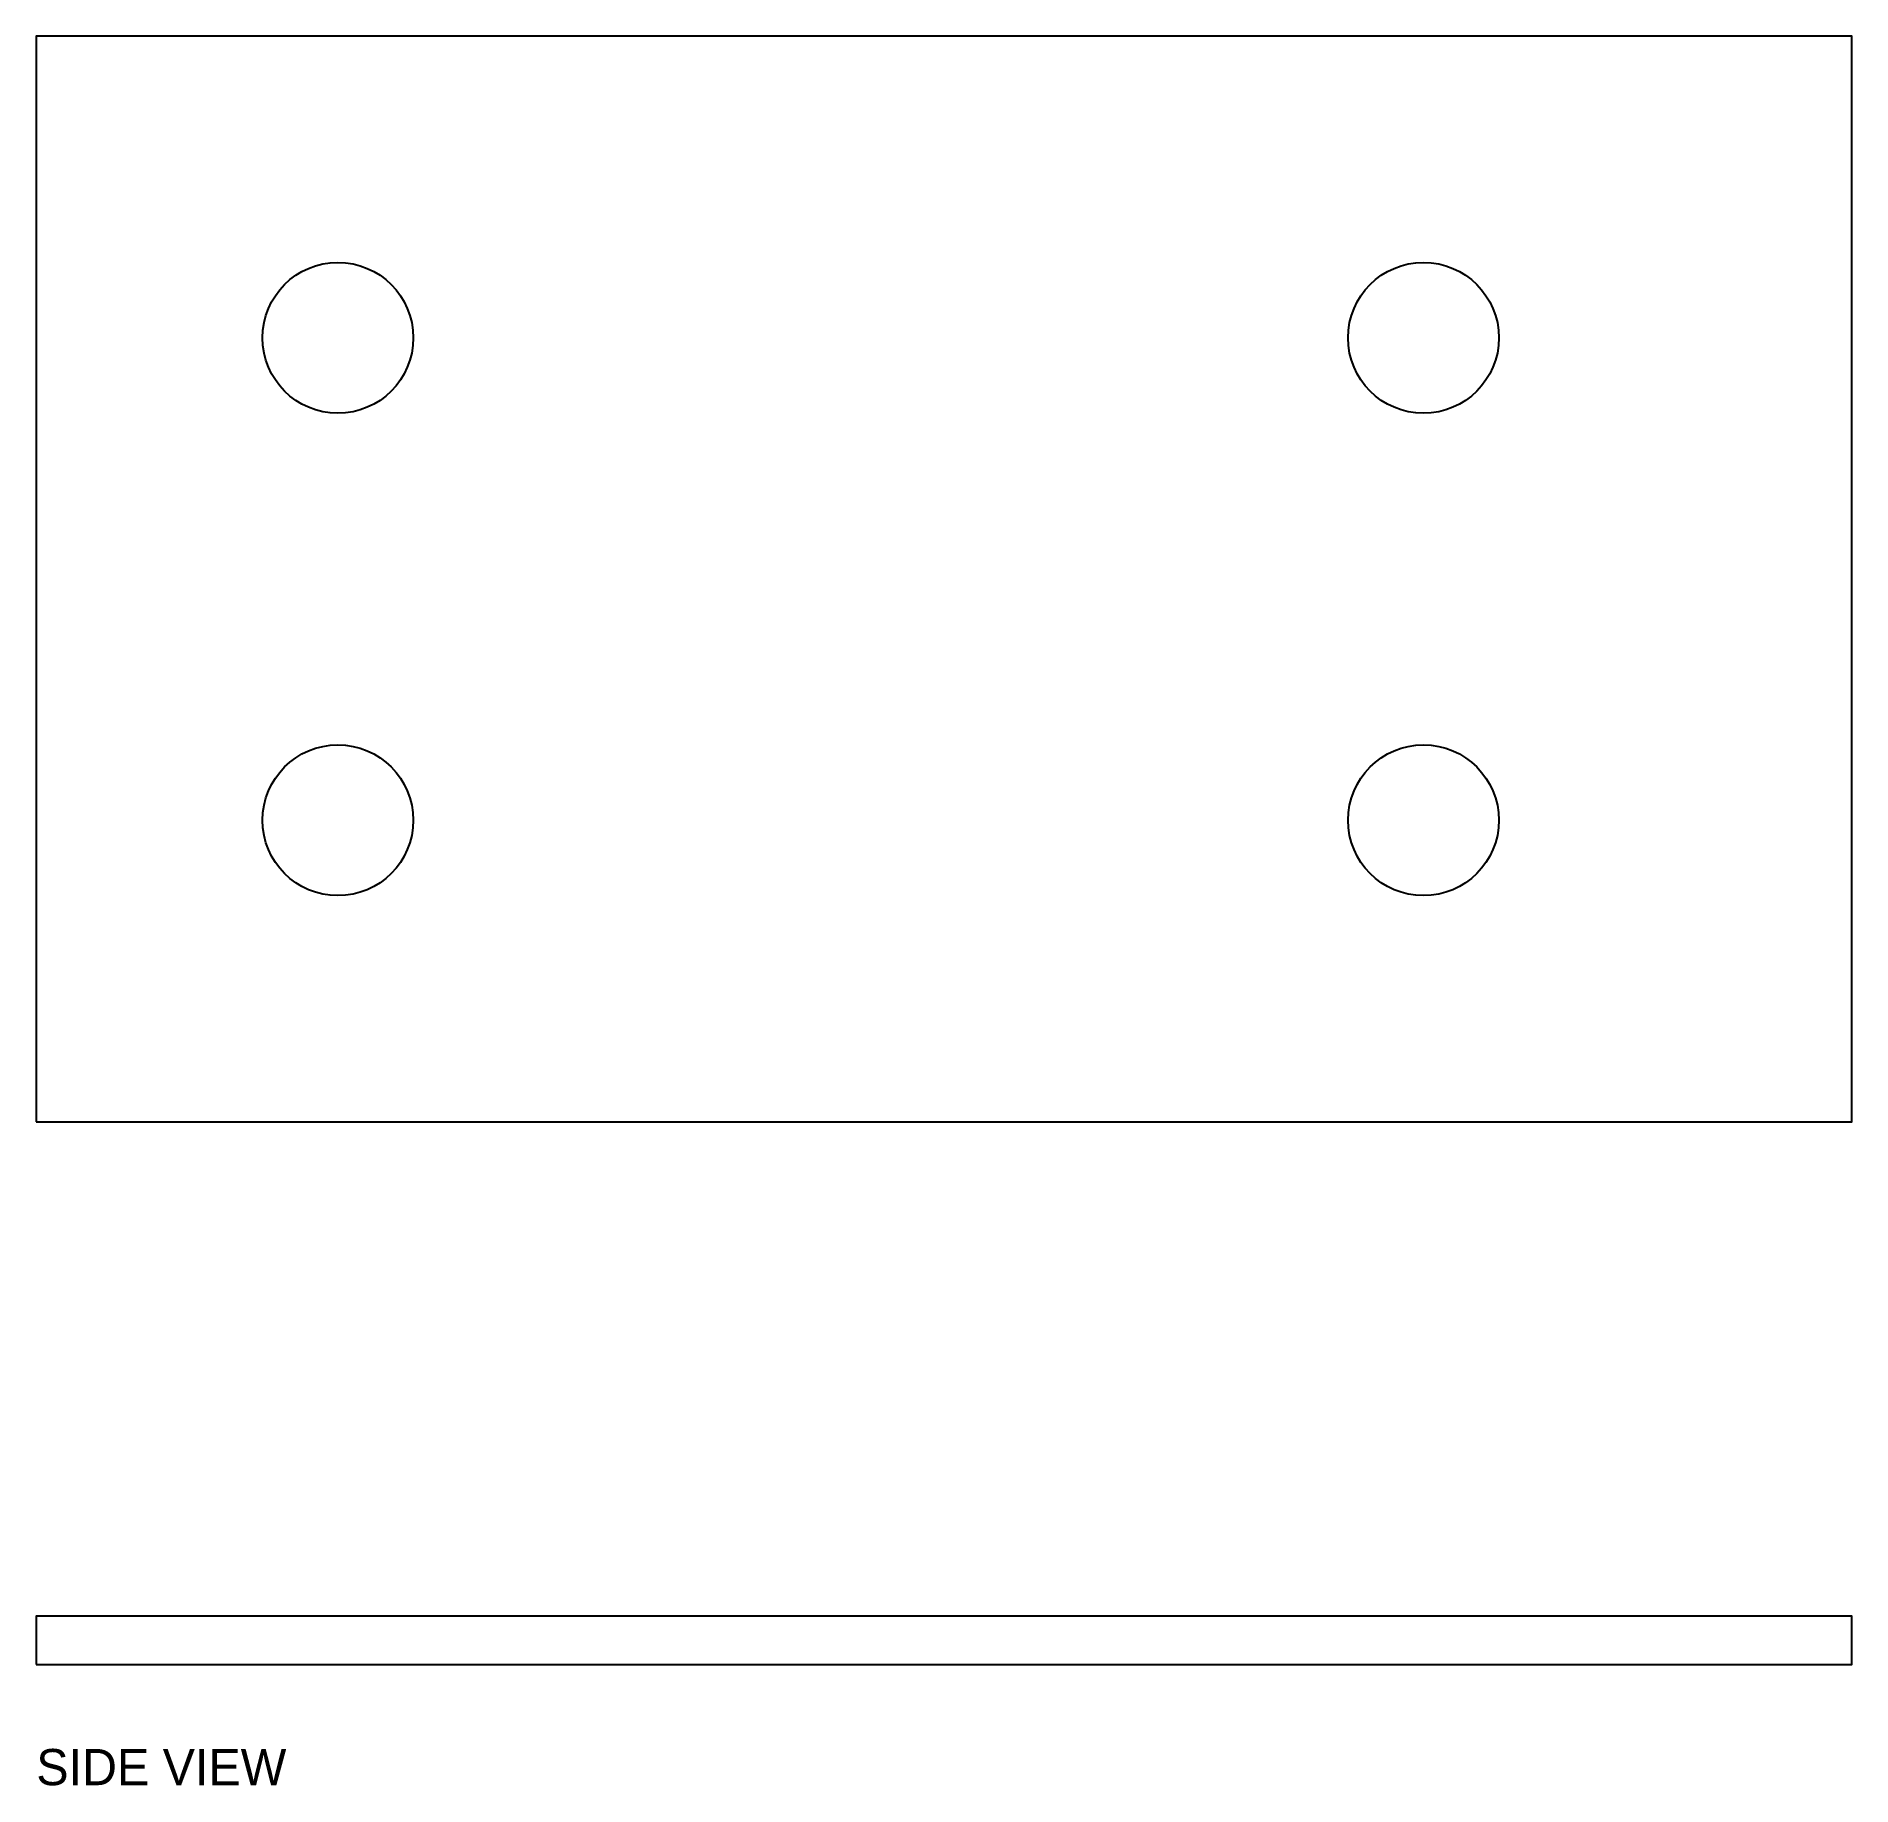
# Model space of a CAD drawing. Header units: millimetres. Extents: x 0 to 150, y -55 to 90.
import ezdxf

# ---------------------------------------------------------------- set-up
doc = ezdxf.new("R2010")
doc.units = ezdxf.units.MM

msp = doc.modelspace()

# ---------------------------------------------------------------- linework, layer by layer
at = {"layer": 'HOLES'}
for centre in [(25, 65), (115, 65), (25, 25), (115, 25)]:
    msp.add_circle(centre, 6.25, dxfattribs=at)
at = {"layer": 'OUTLINE'}
msp.add_lwpolyline([(0, 0), (150.5, 0), (150.5, 90), (0, 90)], close=True, dxfattribs=at)
at = {"layer": 'SIDE_VIEW'}
msp.add_lwpolyline([(0, -45), (150.5, -45), (150.5, -41), (0, -41)], close=True, dxfattribs=at)

# ---------------------------------------------------------------- texts
at = {"layer": 'NOTES'}
msp.add_text('SIDE VIEW', height=3, dxfattribs=at).set_placement((0, -55))

doc.saveas('drawing.dxf')
